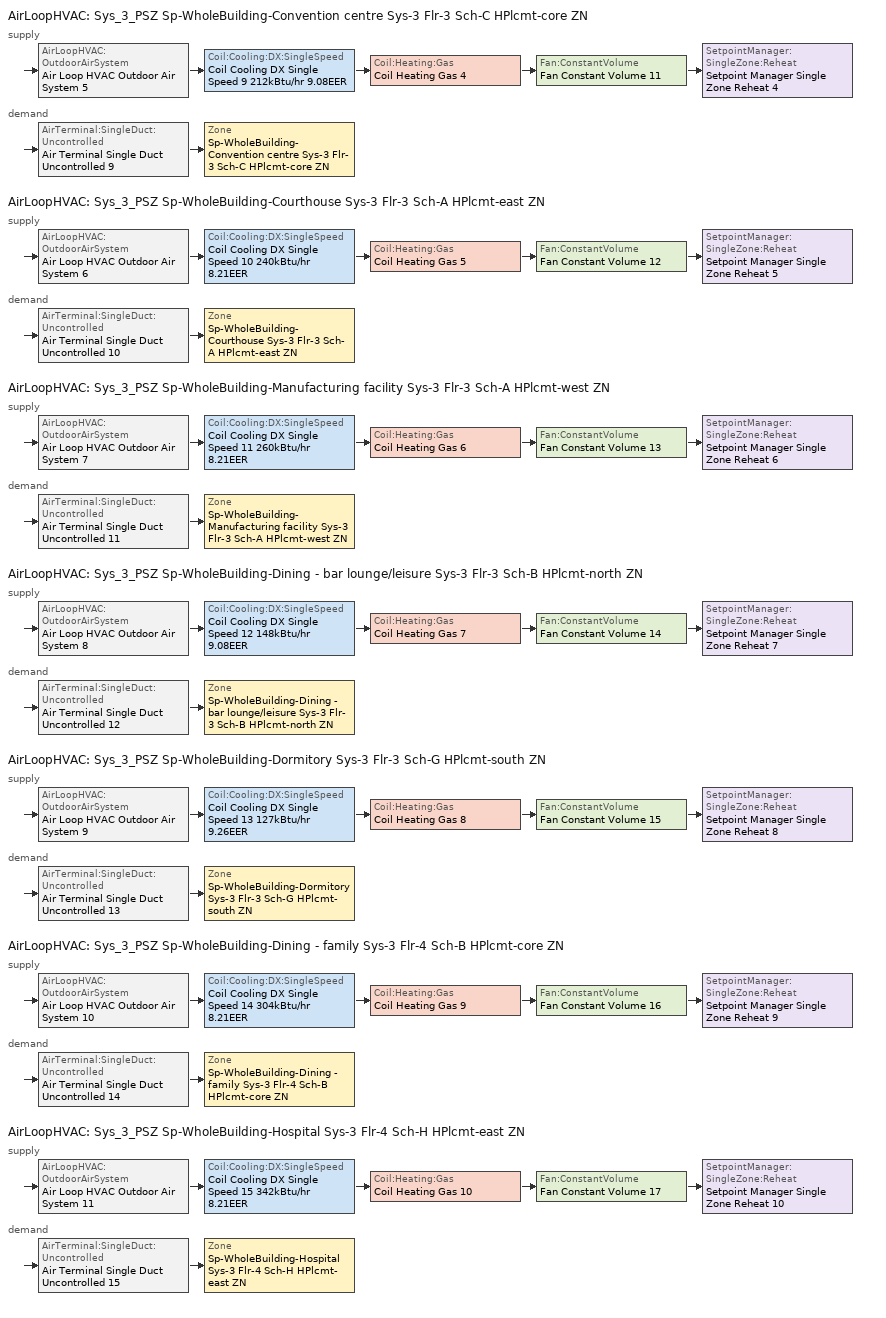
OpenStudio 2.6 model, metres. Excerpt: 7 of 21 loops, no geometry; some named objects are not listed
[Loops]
AirLoopHVAC 'Sys_3_PSZ Sp-WholeBuilding-Convention centre Sys-3 Flr-3 Sch-C HPlcmt-core ZN'
 supply: AirLoopHVAC:OutdoorAirSystem 'Air Loop HVAC Outdoor Air System 5' > Coil:Cooling:DX:SingleSpeed 'Coil Cooling DX Single Speed 9 212kBtu/hr 9.08EER' > Coil:Heating:Gas 'Coil Heating Gas 4' > Fan:ConstantVolume 'Fan Constant Volume 11' > SetpointManager:SingleZone:Reheat 'Setpoint Manager Single Zone Reheat 4'
 demand: AirTerminal:SingleDuct:Uncontrolled 'Air Terminal Single Duct Uncontrolled 9' > Zone 'Sp-WholeBuilding-Convention centre Sys-3 Flr-3 Sch-C HPlcmt-core ZN'
AirLoopHVAC 'Sys_3_PSZ Sp-WholeBuilding-Courthouse Sys-3 Flr-3 Sch-A HPlcmt-east ZN'
 supply: AirLoopHVAC:OutdoorAirSystem 'Air Loop HVAC Outdoor Air System 6' > Coil:Cooling:DX:SingleSpeed 'Coil Cooling DX Single Speed 10 240kBtu/hr 8.21EER' > Coil:Heating:Gas 'Coil Heating Gas 5' > Fan:ConstantVolume 'Fan Constant Volume 12' > SetpointManager:SingleZone:Reheat 'Setpoint Manager Single Zone Reheat 5'
 demand: AirTerminal:SingleDuct:Uncontrolled 'Air Terminal Single Duct Uncontrolled 10' > Zone 'Sp-WholeBuilding-Courthouse Sys-3 Flr-3 Sch-A HPlcmt-east ZN'
AirLoopHVAC 'Sys_3_PSZ Sp-WholeBuilding-Manufacturing facility Sys-3 Flr-3 Sch-A HPlcmt-west ZN'
 supply: AirLoopHVAC:OutdoorAirSystem 'Air Loop HVAC Outdoor Air System 7' > Coil:Cooling:DX:SingleSpeed 'Coil Cooling DX Single Speed 11 260kBtu/hr 8.21EER' > Coil:Heating:Gas 'Coil Heating Gas 6' > Fan:ConstantVolume 'Fan Constant Volume 13' > SetpointManager:SingleZone:Reheat 'Setpoint Manager Single Zone Reheat 6'
 demand: AirTerminal:SingleDuct:Uncontrolled 'Air Terminal Single Duct Uncontrolled 11' > Zone 'Sp-WholeBuilding-Manufacturing facility Sys-3 Flr-3 Sch-A HPlcmt-west ZN'
AirLoopHVAC 'Sys_3_PSZ Sp-WholeBuilding-Dining - bar lounge/leisure Sys-3 Flr-3 Sch-B HPlcmt-north ZN'
 supply: AirLoopHVAC:OutdoorAirSystem 'Air Loop HVAC Outdoor Air System 8' > Coil:Cooling:DX:SingleSpeed 'Coil Cooling DX Single Speed 12 148kBtu/hr 9.08EER' > Coil:Heating:Gas 'Coil Heating Gas 7' > Fan:ConstantVolume 'Fan Constant Volume 14' > SetpointManager:SingleZone:Reheat 'Setpoint Manager Single Zone Reheat 7'
 demand: AirTerminal:SingleDuct:Uncontrolled 'Air Terminal Single Duct Uncontrolled 12' > Zone 'Sp-WholeBuilding-Dining - bar lounge/leisure Sys-3 Flr-3 Sch-B HPlcmt-north ZN'
AirLoopHVAC 'Sys_3_PSZ Sp-WholeBuilding-Dormitory Sys-3 Flr-3 Sch-G HPlcmt-south ZN'
 supply: AirLoopHVAC:OutdoorAirSystem 'Air Loop HVAC Outdoor Air System 9' > Coil:Cooling:DX:SingleSpeed 'Coil Cooling DX Single Speed 13 127kBtu/hr 9.26EER' > Coil:Heating:Gas 'Coil Heating Gas 8' > Fan:ConstantVolume 'Fan Constant Volume 15' > SetpointManager:SingleZone:Reheat 'Setpoint Manager Single Zone Reheat 8'
 demand: AirTerminal:SingleDuct:Uncontrolled 'Air Terminal Single Duct Uncontrolled 13' > Zone 'Sp-WholeBuilding-Dormitory Sys-3 Flr-3 Sch-G HPlcmt-south ZN'
AirLoopHVAC 'Sys_3_PSZ Sp-WholeBuilding-Dining - family Sys-3 Flr-4 Sch-B HPlcmt-core ZN'
 supply: AirLoopHVAC:OutdoorAirSystem 'Air Loop HVAC Outdoor Air System 10' > Coil:Cooling:DX:SingleSpeed 'Coil Cooling DX Single Speed 14 304kBtu/hr 8.21EER' > Coil:Heating:Gas 'Coil Heating Gas 9' > Fan:ConstantVolume 'Fan Constant Volume 16' > SetpointManager:SingleZone:Reheat 'Setpoint Manager Single Zone Reheat 9'
 demand: AirTerminal:SingleDuct:Uncontrolled 'Air Terminal Single Duct Uncontrolled 14' > Zone 'Sp-WholeBuilding-Dining - family Sys-3 Flr-4 Sch-B HPlcmt-core ZN'
AirLoopHVAC 'Sys_3_PSZ Sp-WholeBuilding-Hospital Sys-3 Flr-4 Sch-H HPlcmt-east ZN'
 supply: AirLoopHVAC:OutdoorAirSystem 'Air Loop HVAC Outdoor Air System 11' > Coil:Cooling:DX:SingleSpeed 'Coil Cooling DX Single Speed 15 342kBtu/hr 8.21EER' > Coil:Heating:Gas 'Coil Heating Gas 10' > Fan:ConstantVolume 'Fan Constant Volume 17' > SetpointManager:SingleZone:Reheat 'Setpoint Manager Single Zone Reheat 10'
 demand: AirTerminal:SingleDuct:Uncontrolled 'Air Terminal Single Duct Uncontrolled 15' > Zone 'Sp-WholeBuilding-Hospital Sys-3 Flr-4 Sch-H HPlcmt-east ZN'
[Sizing:Zone] Zone Cooling Design Supply Air Temperature Input Method=SupplyAirTemperature; Zone Cooling Design Supply Air Temperature {C}=13; Zone Cooling Design Supply Air Temperature Difference {deltaC}=11.11; Zone Heating Design Supply Air Temperature Input Method=SupplyAirTemperature; Zone Heating Design Supply Air Temperature {C}=43; Zone Heating Design Supply Air Temperature Difference {deltaC}=11.11; Zone Cooling Design Supply Air Humidity Ratio {kg-H2O/kg-air}=0.0085; Zone Heating Design Supply Air Humidity Ratio {kg-H2O/kg-air}=0.008; Zone Heating Sizing Factor=1.3; Zone Cooling Sizing Factor=1.1; Cooling Design Air Flow Method=DesignDay; Heating Design Air Flow Method=DesignDay; Account for Dedicated Outdoor Air System=No; Dedicated Outdoor Air System Control Strategy=NeutralSupplyAir; Dedicated Outdoor Air Low Setpoint Temperature for Design {C}=autosize; Dedicated Outdoor Air High Setpoint Temperature for Design {C}=autosize
Sp-WholeBuilding-Convention centre Sys-3 Flr-3 Sch-C HPlcmt-core ZN; Sp-WholeBuilding-Courthouse Sys-3 Flr-3 Sch-A HPlcmt-east ZN; Sp-WholeBuilding-Manufacturing facility Sys-3 Flr-3 Sch-A HPlcmt-west ZN; Sp-WholeBuilding-Dining - bar lounge/leisure Sys-3 Flr-3 Sch-B HPlcmt-north ZN; Sp-WholeBuilding-Dormitory Sys-3 Flr-3 Sch-G HPlcmt-south ZN; Sp-WholeBuilding-Dining - family Sys-3 Flr-4 Sch-B HPlcmt-core ZN; Sp-WholeBuilding-Hospital Sys-3 Flr-4 Sch-H HPlcmt-east ZN
[Zone equipment]
Sp-WholeBuilding-Convention centre Sys-3 Flr-3 Sch-C HPlcmt-core ZN: Air Terminal Single Duct Uncontrolled 9, Zone HVAC Baseboard Convective Water 7
Sp-WholeBuilding-Courthouse Sys-3 Flr-3 Sch-A HPlcmt-east ZN: Air Terminal Single Duct Uncontrolled 10, Zone HVAC Baseboard Convective Water 8
Sp-WholeBuilding-Manufacturing facility Sys-3 Flr-3 Sch-A HPlcmt-west ZN: Air Terminal Single Duct Uncontrolled 11, Zone HVAC Baseboard Convective Water 9
Sp-WholeBuilding-Dining - bar lounge/leisure Sys-3 Flr-3 Sch-B HPlcmt-north ZN: Air Terminal Single Duct Uncontrolled 12, Zone HVAC Baseboard Convective Water 10
Sp-WholeBuilding-Dormitory Sys-3 Flr-3 Sch-G HPlcmt-south ZN: Air Terminal Single Duct Uncontrolled 13, Zone HVAC Baseboard Convective Water 11
Sp-WholeBuilding-Dining - family Sys-3 Flr-4 Sch-B HPlcmt-core ZN: Air Terminal Single Duct Uncontrolled 14, Zone HVAC Baseboard Convective Water 12
Sp-WholeBuilding-Hospital Sys-3 Flr-4 Sch-H HPlcmt-east ZN: Air Terminal Single Duct Uncontrolled 15, Zone HVAC Baseboard Convective Water 13
[AirLoopHVAC] Design Supply Air Flow Rate {m3/s}=AutoSize
Name | Availability Schedule
Sys_3_PSZ Sp-WholeBuilding-Convention centre Sys-3 Flr-3 Sch-C HPlcmt-core ZN | Sys_3_PSZ Sp-WholeBuilding-Convention centre Sys-3 Flr-3 Sch-C HPlcmt-core ZN Occ Sch
Sys_3_PSZ Sp-WholeBuilding-Courthouse Sys-3 Flr-3 Sch-A HPlcmt-east ZN | Sys_3_PSZ Sp-WholeBuilding-Courthouse Sys-3 Flr-3 Sch-A HPlcmt-east ZN Occ Sch
Sys_3_PSZ Sp-WholeBuilding-Manufacturing facility Sys-3 Flr-3 Sch-A HPlcmt-west ZN | Sys_3_PSZ Sp-WholeBuilding-Manufacturing facility Sys-3 Flr-3 Sch-A HPlcmt-west ZN Occ Sch
Sys_3_PSZ Sp-WholeBuilding-Dining - bar lounge/leisure Sys-3 Flr-3 Sch-B HPlcmt-north ZN | Sys_3_PSZ Sp-WholeBuilding-Dining - bar lounge/leisure Sys-3 Flr-3 Sch-B HPlcmt-north ZN Occ Sch
Sys_3_PSZ Sp-WholeBuilding-Dormitory Sys-3 Flr-3 Sch-G HPlcmt-south ZN | Sys_3_PSZ Sp-WholeBuilding-Dormitory Sys-3 Flr-3 Sch-G HPlcmt-south ZN Occ Sch
Sys_3_PSZ Sp-WholeBuilding-Dining - family Sys-3 Flr-4 Sch-B HPlcmt-core ZN | Sys_3_PSZ Sp-WholeBuilding-Dining - family Sys-3 Flr-4 Sch-B HPlcmt-core ZN Occ Sch
Sys_3_PSZ Sp-WholeBuilding-Hospital Sys-3 Flr-4 Sch-H HPlcmt-east ZN | Sys_3_PSZ Sp-WholeBuilding-Hospital Sys-3 Flr-4 Sch-H HPlcmt-east ZN Occ Sch
[Sizing:System] Type of Load to Size On=Sensible; Design Outdoor Air Flow Rate {m3/s}=Autosize; Minimum System Air Flow Ratio=1; Preheat Design Temperature {C}=7; Preheat Design Humidity Ratio {kg-H2O/kg-Air}=0.008; Precool Design Temperature {C}=13; Precool Design Humidity Ratio {kg-H2O/kg-Air}=0.008; Central Cooling Design Supply Air Temperature {C}=13; Central Heating Design Supply Air Temperature {C}=43; Sizing Option=NonCoincident; 100% Outdoor Air in Cooling=No; 100% Outdoor Air in Heating=No; Central Cooling Design Supply Air Humidity Ratio {kg-H2O/kg-Air}=0.0085; Central Heating Design Supply Air Humidity Ratio {kg-H2O/kg-Air}=0.008; Cooling Design Air Flow Method=DesignDay; Cooling Design Air Flow Rate {m3/s}=0; Heating Design Air Flow Method=DesignDay; Heating Design Air Flow Rate {m3/s}=0; System Outdoor Air Method=ZoneSum; Zone Maximum Outdoor Air Fraction=1; Cooling Supply Air Flow Rate Per Floor Area {m3/s-m2}=0.00996765; Cooling Fraction of Autosized Cooling Supply Air Flow Rate=1; Cooling Supply Air Flow Rate Per Unit Cooling Capacity {m3/s-W}=3.94755e-05; Heating Supply Air Flow Rate Per Floor Area {m3/s-m2}=0.00996765; Heating Fraction of Autosized Heating Supply Air Flow Rate=1; Heating Fraction of Autosized Cooling Supply Air Flow Rate=1; Heating Supply Air Flow Rate Per Unit Heating Capacity {m3/s-W}=3.15882e-05; Cooling Design Capacity Method=CoolingDesignCapacity; Cooling Design Capacity {W}=autosize; Cooling Design Capacity Per Floor Area {W/m2}=234.7; Fraction of Autosized Cooling Design Capacity=1; Heating Design Capacity Method=HeatingDesignCapacity; Heating Design Capacity {W}=autosize; Heating Design Capacity Per Floor Area {W/m2}=157; Fraction of Autosized Heating Design Capacity=1; Central Cooling Capacity Control Method=OnOff
Sys_3_PSZ Sp-WholeBuilding-Convention centre Sys-3 Flr-3 Sch-C HPlcmt-core ZN; Sys_3_PSZ Sp-WholeBuilding-Courthouse Sys-3 Flr-3 Sch-A HPlcmt-east ZN; Sys_3_PSZ Sp-WholeBuilding-Manufacturing facility Sys-3 Flr-3 Sch-A HPlcmt-west ZN; Sys_3_PSZ Sp-WholeBuilding-Dining - bar lounge/leisure Sys-3 Flr-3 Sch-B HPlcmt-north ZN; Sys_3_PSZ Sp-WholeBuilding-Dormitory Sys-3 Flr-3 Sch-G HPlcmt-south ZN; Sys_3_PSZ Sp-WholeBuilding-Dining - family Sys-3 Flr-4 Sch-B HPlcmt-core ZN; Sys_3_PSZ Sp-WholeBuilding-Hospital Sys-3 Flr-4 Sch-H HPlcmt-east ZN
[Fan:ConstantVolume] Availability Schedule=Always On Discrete; Fan Efficiency=0.39975; Pressure Rise {Pa}=640; Maximum Flow Rate {m3/s}=AutoSize; Motor Efficiency=0.615
Fan Constant Volume 11; Fan Constant Volume 12; Fan Constant Volume 13; Fan Constant Volume 14; Fan Constant Volume 15; Fan Constant Volume 16; Fan Constant Volume 17
[Coil:Cooling:DX:SingleSpeed] Availability Schedule=Always On Discrete; Rated Total Cooling Capacity {W}=autosize; Rated Sensible Heat Ratio=autosize; Rated Air Flow Rate {m3/s}=autosize; Rated Evaporator Fan Power Per Volume Flow Rate {W/(m3/s)}=773.3; Total Cooling Capacity Function of Temperature Curve=DXCOOL-NECB2011-REF-CAPFT; Total Cooling Capacity Function of Flow Fraction Curve=DXCOOL-NECB2011-REF-CAPFFLOW; Energy Input Ratio Function of Temperature Curve=DXCOOL-NECB2011-REF-COOLEIRFT; Energy Input Ratio Function of Flow Fraction Curve=DXCOOL-NECB2011-REF-COOLEIRFFLOW; Part Load Fraction Correlation Curve=DXCOOL-NECB2011-REF-COOLPLFFPLR; Condenser Type=AirCooled; Evaporative Condenser Effectiveness=0; Evaporative Condenser Air Flow Rate {m3/s}=Autosize; Evaporative Condenser Pump Rated Power Consumption {W}=Autosize; Crankcase Heater Capacity {W}=0; Maximum Outdoor Dry-Bulb Temperature for Crankcase Heater Operation {C}=0; Basin Heater Capacity {W/K}=0; Basin Heater Setpoint Temperature {C}=10
Name | Rated COP {W/W}
Coil Cooling DX Single Speed 9 212kBtu/hr 9.08EER | 3.22011
Coil Cooling DX Single Speed 10 240kBtu/hr 8.21EER | 2.9295
Coil Cooling DX Single Speed 11 260kBtu/hr 8.21EER | 2.94204
Coil Cooling DX Single Speed 12 148kBtu/hr 9.08EER | 3.17451
Coil Cooling DX Single Speed 13 127kBtu/hr 9.26EER | 3.22188
Coil Cooling DX Single Speed 14 304kBtu/hr 8.21EER | 2.97082
Coil Cooling DX Single Speed 15 342kBtu/hr 8.21EER | 2.99481
[Controller:OutdoorAir] Minimum Outdoor Air Flow Rate {m3/s}=autosize; Maximum Outdoor Air Flow Rate {m3/s}=Autosize; Economizer Control Type=DifferentialEnthalpy; Economizer Control Action Type=ModulateFlow; Lockout Type=NoLockout; Minimum Limit Type=FixedMinimum; High Humidity Control=No; Heat Recovery Bypass Control Type=BypassWhenOAFlowGreaterThanMinimum
Name | Minimum Outdoor Air Schedule | Controller Mechanical Ventilation
Controller Outdoor Air 5 | Sys_3_PSZ Sp-WholeBuilding-Convention centre Sys-3 Flr-3 Sch-C HPlcmt-core ZN Occ Sch | Controller Mechanical Ventilation 5
Controller Outdoor Air 6 | Sys_3_PSZ Sp-WholeBuilding-Courthouse Sys-3 Flr-3 Sch-A HPlcmt-east ZN Occ Sch | Controller Mechanical Ventilation 6
Controller Outdoor Air 7 | Sys_3_PSZ Sp-WholeBuilding-Manufacturing facility Sys-3 Flr-3 Sch-A HPlcmt-west ZN Occ Sch | Controller Mechanical Ventilation 7
Controller Outdoor Air 8 | Sys_3_PSZ Sp-WholeBuilding-Dining - bar lounge/leisure Sys-3 Flr-3 Sch-B HPlcmt-north ZN Occ Sch | Controller Mechanical Ventilation 8
Controller Outdoor Air 9 | Sys_3_PSZ Sp-WholeBuilding-Dormitory Sys-3 Flr-3 Sch-G HPlcmt-south ZN Occ Sch | Controller Mechanical Ventilation 9
Controller Outdoor Air 10 | Sys_3_PSZ Sp-WholeBuilding-Dining - family Sys-3 Flr-4 Sch-B HPlcmt-core ZN Occ Sch | Controller Mechanical Ventilation 10
Controller Outdoor Air 11 | Sys_3_PSZ Sp-WholeBuilding-Hospital Sys-3 Flr-4 Sch-H HPlcmt-east ZN Occ Sch | Controller Mechanical Ventilation 11
[Controller:MechanicalVentilation] Availability Schedule=Always On Discrete; System Outdoor Air Method=ZoneSum
Controller Mechanical Ventilation 5; Controller Mechanical Ventilation 6; Controller Mechanical Ventilation 7; Controller Mechanical Ventilation 8; Controller Mechanical Ventilation 9; Controller Mechanical Ventilation 10; Controller Mechanical Ventilation 11
[AirLoopHVAC:OutdoorAirSystem]
Name | Controller
Air Loop HVAC Outdoor Air System 5 | Controller Outdoor Air 5
Air Loop HVAC Outdoor Air System 6 | Controller Outdoor Air 6
Air Loop HVAC Outdoor Air System 7 | Controller Outdoor Air 7
Air Loop HVAC Outdoor Air System 8 | Controller Outdoor Air 8
Air Loop HVAC Outdoor Air System 9 | Controller Outdoor Air 9
Air Loop HVAC Outdoor Air System 10 | Controller Outdoor Air 10
Air Loop HVAC Outdoor Air System 11 | Controller Outdoor Air 11
[AirTerminal:SingleDuct:Uncontrolled] Availability Schedule=Always On Discrete; Maximum Air Flow Rate {m3/s}=AutoSize
Air Terminal Single Duct Uncontrolled 9; Air Terminal Single Duct Uncontrolled 10; Air Terminal Single Duct Uncontrolled 11; Air Terminal Single Duct Uncontrolled 12; Air Terminal Single Duct Uncontrolled 13; Air Terminal Single Duct Uncontrolled 14; Air Terminal Single Duct Uncontrolled 15
[Coil:Heating:Gas] Availability Schedule=Always On Discrete; Gas Burner Efficiency=0.81; Nominal Capacity {W}=AutoSize; Parasitic Electric Load {W}=0; Part Load Fraction Correlation Curve=FURNACE-EFFPLR-NECB2011; Parasitic Gas Load {W}=0
Coil Heating Gas 4; Coil Heating Gas 5; Coil Heating Gas 6; Coil Heating Gas 7; Coil Heating Gas 8; Coil Heating Gas 9; Coil Heating Gas 10
[SetpointManager:SingleZone:Reheat] Minimum Supply Air Temperature {C}=13; Maximum Supply Air Temperature {C}=43
Name | Control Zone
Setpoint Manager Single Zone Reheat 4 | Sp-WholeBuilding-Convention centre Sys-3 Flr-3 Sch-C HPlcmt-core ZN
Setpoint Manager Single Zone Reheat 5 | Sp-WholeBuilding-Courthouse Sys-3 Flr-3 Sch-A HPlcmt-east ZN
Setpoint Manager Single Zone Reheat 6 | Sp-WholeBuilding-Manufacturing facility Sys-3 Flr-3 Sch-A HPlcmt-west ZN
Setpoint Manager Single Zone Reheat 7 | Sp-WholeBuilding-Dining - bar lounge/leisure Sys-3 Flr-3 Sch-B HPlcmt-north ZN
Setpoint Manager Single Zone Reheat 8 | Sp-WholeBuilding-Dormitory Sys-3 Flr-3 Sch-G HPlcmt-south ZN
Setpoint Manager Single Zone Reheat 9 | Sp-WholeBuilding-Dining - family Sys-3 Flr-4 Sch-B HPlcmt-core ZN
Setpoint Manager Single Zone Reheat 10 | Sp-WholeBuilding-Hospital Sys-3 Flr-4 Sch-H HPlcmt-east ZN
[Schedule:Ruleset]
Name | Default Day Schedule | Summer Design Day Schedule | Winter Design Day Schedule
Sys_3_PSZ Sp-WholeBuilding-Convention centre Sys-3 Flr-3 Sch-C HPlcmt-core ZN Occ Sch | Sys_3_PSZ Sp-WholeBuilding-Convention centre Sys-3 Flr-3 Sch-C HPlcmt-core ZN Occ Sch Default | Sys_3_PSZ Sp-WholeBuilding-Convention centre Sys-3 Flr-3 Sch-C HPlcmt-core ZN Occ Sch Summer Design Day | Sys_3_PSZ Sp-WholeBuilding-Convention centre Sys-3 Flr-3 Sch-C HPlcmt-core ZN Occ Sch Winter Design Day
Sys_3_PSZ Sp-WholeBuilding-Courthouse Sys-3 Flr-3 Sch-A HPlcmt-east ZN Occ Sch | Sys_3_PSZ Sp-WholeBuilding-Courthouse Sys-3 Flr-3 Sch-A HPlcmt-east ZN Occ Sch Default | Sys_3_PSZ Sp-WholeBuilding-Courthouse Sys-3 Flr-3 Sch-A HPlcmt-east ZN Occ Sch Summer Design Day | Sys_3_PSZ Sp-WholeBuilding-Courthouse Sys-3 Flr-3 Sch-A HPlcmt-east ZN Occ Sch Winter Design Day
Sys_3_PSZ Sp-WholeBuilding-Dining - bar lounge/leisure Sys-3 Flr-3 Sch-B HPlcmt-north ZN Occ Sch | Sys_3_PSZ Sp-WholeBuilding-Dining - bar lounge/leisure Sys-3 Flr-3 Sch-B HPlcmt-north ZN Occ Sch Default | Sys_3_PSZ Sp-WholeBuilding-Dining - bar lounge/leisure Sys-3 Flr-3 Sch-B HPlcmt-north ZN Occ Sch Summer Design Day | Sys_3_PSZ Sp-WholeBuilding-Dining - bar lounge/leisure Sys-3 Flr-3 Sch-B HPlcmt-north ZN Occ Sch Winter Design Day
Sys_3_PSZ Sp-WholeBuilding-Dining - family Sys-3 Flr-4 Sch-B HPlcmt-core ZN Occ Sch | Sys_3_PSZ Sp-WholeBuilding-Dining - family Sys-3 Flr-4 Sch-B HPlcmt-core ZN Occ Sch Default | Sys_3_PSZ Sp-WholeBuilding-Dining - family Sys-3 Flr-4 Sch-B HPlcmt-core ZN Occ Sch Summer Design Day | Sys_3_PSZ Sp-WholeBuilding-Dining - family Sys-3 Flr-4 Sch-B HPlcmt-core ZN Occ Sch Winter Design Day
Sys_3_PSZ Sp-WholeBuilding-Dormitory Sys-3 Flr-3 Sch-G HPlcmt-south ZN Occ Sch | Sys_3_PSZ Sp-WholeBuilding-Dormitory Sys-3 Flr-3 Sch-G HPlcmt-south ZN Occ Sch Default | Sys_3_PSZ Sp-WholeBuilding-Dormitory Sys-3 Flr-3 Sch-G HPlcmt-south ZN Occ Sch Summer Design Day | Sys_3_PSZ Sp-WholeBuilding-Dormitory Sys-3 Flr-3 Sch-G HPlcmt-south ZN Occ Sch Winter Design Day
Sys_3_PSZ Sp-WholeBuilding-Hospital Sys-3 Flr-4 Sch-H HPlcmt-east ZN Occ Sch | Sys_3_PSZ Sp-WholeBuilding-Hospital Sys-3 Flr-4 Sch-H HPlcmt-east ZN Occ Sch Default | Sys_3_PSZ Sp-WholeBuilding-Hospital Sys-3 Flr-4 Sch-H HPlcmt-east ZN Occ Sch Summer Design Day | Sys_3_PSZ Sp-WholeBuilding-Hospital Sys-3 Flr-4 Sch-H HPlcmt-east ZN Occ Sch Winter Design Day
Sys_3_PSZ Sp-WholeBuilding-Manufacturing facility Sys-3 Flr-3 Sch-A HPlcmt-west ZN Occ Sch | Sys_3_PSZ Sp-WholeBuilding-Manufacturing facility Sys-3 Flr-3 Sch-A HPlcmt-west ZN Occ Sch Default | Sys_3_PSZ Sp-WholeBuilding-Manufacturing facility Sys-3 Flr-3 Sch-A HPlcmt-west ZN Occ Sch Summer Design Day | Sys_3_PSZ Sp-WholeBuilding-Manufacturing facility Sys-3 Flr-3 Sch-A HPlcmt-west ZN Occ Sch Winter Design Day
[Schedule:Day]
Sys_3_PSZ Sp-WholeBuilding-Convention centre Sys-3 Flr-3 Sch-C HPlcmt-core ZN Occ Sch Default; Sys_3_PSZ Sp-WholeBuilding-Convention centre Sys-3 Flr-3 Sch-C HPlcmt-core ZN Occ Sch Winter Design Day; Sys_3_PSZ Sp-WholeBuilding-Convention centre Sys-3 Flr-3 Sch-C HPlcmt-core ZN Occ Sch Summer Design Day; Sys_3_PSZ Sp-WholeBuilding-Courthouse Sys-3 Flr-3 Sch-A HPlcmt-east ZN Occ Sch Default; Sys_3_PSZ Sp-WholeBuilding-Courthouse Sys-3 Flr-3 Sch-A HPlcmt-east ZN Occ Sch Winter Design Day; Sys_3_PSZ Sp-WholeBuilding-Courthouse Sys-3 Flr-3 Sch-A HPlcmt-east ZN Occ Sch Summer Design Day; Sys_3_PSZ Sp-WholeBuilding-Dining - bar lounge/leisure Sys-3 Flr-3 Sch-B HPlcmt-north ZN Occ Sch Default; Sys_3_PSZ Sp-WholeBuilding-Dining - bar lounge/leisure Sys-3 Flr-3 Sch-B HPlcmt-north ZN Occ Sch Winter Design Day; Sys_3_PSZ Sp-WholeBuilding-Dining - bar lounge/leisure Sys-3 Flr-3 Sch-B HPlcmt-north ZN Occ Sch Summer Design Day; Sys_3_PSZ Sp-WholeBuilding-Dining - family Sys-3 Flr-4 Sch-B HPlcmt-core ZN Occ Sch Default; Sys_3_PSZ Sp-WholeBuilding-Dining - family Sys-3 Flr-4 Sch-B HPlcmt-core ZN Occ Sch Winter Design Day; Sys_3_PSZ Sp-WholeBuilding-Dining - family Sys-3 Flr-4 Sch-B HPlcmt-core ZN Occ Sch Summer Design Day; Sys_3_PSZ Sp-WholeBuilding-Dormitory Sys-3 Flr-3 Sch-G HPlcmt-south ZN Occ Sch Default; Sys_3_PSZ Sp-WholeBuilding-Dormitory Sys-3 Flr-3 Sch-G HPlcmt-south ZN Occ Sch Winter Design Day; Sys_3_PSZ Sp-WholeBuilding-Dormitory Sys-3 Flr-3 Sch-G HPlcmt-south ZN Occ Sch Summer Design Day; Sys_3_PSZ Sp-WholeBuilding-Dormitory Sys-3 Flr-3 Sch-G HPlcmt-south ZN Occ Sch Monday; Sys_3_PSZ Sp-WholeBuilding-Dormitory Sys-3 Flr-3 Sch-G HPlcmt-south ZN Occ Sch Tuesday; Sys_3_PSZ Sp-WholeBuilding-Dormitory Sys-3 Flr-3 Sch-G HPlcmt-south ZN Occ Sch Wednesday; Sys_3_PSZ Sp-WholeBuilding-Dormitory Sys-3 Flr-3 Sch-G HPlcmt-south ZN Occ Sch Thursday; Sys_3_PSZ Sp-WholeBuilding-Dormitory Sys-3 Flr-3 Sch-G HPlcmt-south ZN Occ Sch Friday; Sys_3_PSZ Sp-WholeBuilding-Dormitory Sys-3 Flr-3 Sch-G HPlcmt-south ZN Occ Sch Saturday; Sys_3_PSZ Sp-WholeBuilding-Dormitory Sys-3 Flr-3 Sch-G HPlcmt-south ZN Occ Sch Sunday; Sys_3_PSZ Sp-WholeBuilding-Hospital Sys-3 Flr-4 Sch-H HPlcmt-east ZN Occ Sch Default; Sys_3_PSZ Sp-WholeBuilding-Hospital Sys-3 Flr-4 Sch-H HPlcmt-east ZN Occ Sch Winter Design Day; Sys_3_PSZ Sp-WholeBuilding-Hospital Sys-3 Flr-4 Sch-H HPlcmt-east ZN Occ Sch Summer Design Day; Sys_3_PSZ Sp-WholeBuilding-Hospital Sys-3 Flr-4 Sch-H HPlcmt-east ZN Occ Sch Monday; Sys_3_PSZ Sp-WholeBuilding-Hospital Sys-3 Flr-4 Sch-H HPlcmt-east ZN Occ Sch Tuesday; Sys_3_PSZ Sp-WholeBuilding-Hospital Sys-3 Flr-4 Sch-H HPlcmt-east ZN Occ Sch Wednesday; Sys_3_PSZ Sp-WholeBuilding-Hospital Sys-3 Flr-4 Sch-H HPlcmt-east ZN Occ Sch Thursday; Sys_3_PSZ Sp-WholeBuilding-Hospital Sys-3 Flr-4 Sch-H HPlcmt-east ZN Occ Sch Friday; Sys_3_PSZ Sp-WholeBuilding-Hospital Sys-3 Flr-4 Sch-H HPlcmt-east ZN Occ Sch Saturday; Sys_3_PSZ Sp-WholeBuilding-Hospital Sys-3 Flr-4 Sch-H HPlcmt-east ZN Occ Sch Sunday; Sys_3_PSZ Sp-WholeBuilding-Manufacturing facility Sys-3 Flr-3 Sch-A HPlcmt-west ZN Occ Sch Default; Sys_3_PSZ Sp-WholeBuilding-Manufacturing facility Sys-3 Flr-3 Sch-A HPlcmt-west ZN Occ Sch Winter Design Day; Sys_3_PSZ Sp-WholeBuilding-Manufacturing facility Sys-3 Flr-3 Sch-A HPlcmt-west ZN Occ Sch Summer Design Day: 24, 0, 1
Sys_3_PSZ Sp-WholeBuilding-Convention centre Sys-3 Flr-3 Sch-C HPlcmt-core ZN Occ Sch Monday; Sys_3_PSZ Sp-WholeBuilding-Convention centre Sys-3 Flr-3 Sch-C HPlcmt-core ZN Occ Sch Tuesday; Sys_3_PSZ Sp-WholeBuilding-Convention centre Sys-3 Flr-3 Sch-C HPlcmt-core ZN Occ Sch Wednesday; Sys_3_PSZ Sp-WholeBuilding-Convention centre Sys-3 Flr-3 Sch-C HPlcmt-core ZN Occ Sch Thursday; Sys_3_PSZ Sp-WholeBuilding-Convention centre Sys-3 Flr-3 Sch-C HPlcmt-core ZN Occ Sch Friday; Sys_3_PSZ Sp-WholeBuilding-Convention centre Sys-3 Flr-3 Sch-C HPlcmt-core ZN Occ Sch Saturday: 9, 0, 0, 21, 0, 1, 24, 0, 0
Sys_3_PSZ Sp-WholeBuilding-Convention centre Sys-3 Flr-3 Sch-C HPlcmt-core ZN Occ Sch Sunday: 9, 0, 0, 19, 0, 1, 24, 0, 0
Sys_3_PSZ Sp-WholeBuilding-Courthouse Sys-3 Flr-3 Sch-A HPlcmt-east ZN Occ Sch Monday; Sys_3_PSZ Sp-WholeBuilding-Courthouse Sys-3 Flr-3 Sch-A HPlcmt-east ZN Occ Sch Tuesday; Sys_3_PSZ Sp-WholeBuilding-Courthouse Sys-3 Flr-3 Sch-A HPlcmt-east ZN Occ Sch Wednesday; Sys_3_PSZ Sp-WholeBuilding-Courthouse Sys-3 Flr-3 Sch-A HPlcmt-east ZN Occ Sch Thursday; Sys_3_PSZ Sp-WholeBuilding-Courthouse Sys-3 Flr-3 Sch-A HPlcmt-east ZN Occ Sch Friday; Sys_3_PSZ Sp-WholeBuilding-Manufacturing facility Sys-3 Flr-3 Sch-A HPlcmt-west ZN Occ Sch Monday; Sys_3_PSZ Sp-WholeBuilding-Manufacturing facility Sys-3 Flr-3 Sch-A HPlcmt-west ZN Occ Sch Tuesday; Sys_3_PSZ Sp-WholeBuilding-Manufacturing facility Sys-3 Flr-3 Sch-A HPlcmt-west ZN Occ Sch Wednesday; Sys_3_PSZ Sp-WholeBuilding-Manufacturing facility Sys-3 Flr-3 Sch-A HPlcmt-west ZN Occ Sch Thursday; Sys_3_PSZ Sp-WholeBuilding-Manufacturing facility Sys-3 Flr-3 Sch-A HPlcmt-west ZN Occ Sch Friday: 8, 0, 0, 19, 0, 1, 24, 0, 0
Sys_3_PSZ Sp-WholeBuilding-Courthouse Sys-3 Flr-3 Sch-A HPlcmt-east ZN Occ Sch Saturday; Sys_3_PSZ Sp-WholeBuilding-Courthouse Sys-3 Flr-3 Sch-A HPlcmt-east ZN Occ Sch Sunday; Sys_3_PSZ Sp-WholeBuilding-Manufacturing facility Sys-3 Flr-3 Sch-A HPlcmt-west ZN Occ Sch Saturday; Sys_3_PSZ Sp-WholeBuilding-Manufacturing facility Sys-3 Flr-3 Sch-A HPlcmt-west ZN Occ Sch Sunday: 24, 0, 0
Sys_3_PSZ Sp-WholeBuilding-Dining - bar lounge/leisure Sys-3 Flr-3 Sch-B HPlcmt-north ZN Occ Sch Monday; Sys_3_PSZ Sp-WholeBuilding-Dining - bar lounge/leisure Sys-3 Flr-3 Sch-B HPlcmt-north ZN Occ Sch Tuesday; Sys_3_PSZ Sp-WholeBuilding-Dining - bar lounge/leisure Sys-3 Flr-3 Sch-B HPlcmt-north ZN Occ Sch Wednesday; Sys_3_PSZ Sp-WholeBuilding-Dining - bar lounge/leisure Sys-3 Flr-3 Sch-B HPlcmt-north ZN Occ Sch Thursday; Sys_3_PSZ Sp-WholeBuilding-Dining - bar lounge/leisure Sys-3 Flr-3 Sch-B HPlcmt-north ZN Occ Sch Friday; Sys_3_PSZ Sp-WholeBuilding-Dining - family Sys-3 Flr-4 Sch-B HPlcmt-core ZN Occ Sch Monday; Sys_3_PSZ Sp-WholeBuilding-Dining - family Sys-3 Flr-4 Sch-B HPlcmt-core ZN Occ Sch Tuesday; Sys_3_PSZ Sp-WholeBuilding-Dining - family Sys-3 Flr-4 Sch-B HPlcmt-core ZN Occ Sch Wednesday; Sys_3_PSZ Sp-WholeBuilding-Dining - family Sys-3 Flr-4 Sch-B HPlcmt-core ZN Occ Sch Thursday; Sys_3_PSZ Sp-WholeBuilding-Dining - family Sys-3 Flr-4 Sch-B HPlcmt-core ZN Occ Sch Friday: 1, 0, 1, 10, 0, 0, 24, 0, 1
Sys_3_PSZ Sp-WholeBuilding-Dining - bar lounge/leisure Sys-3 Flr-3 Sch-B HPlcmt-north ZN Occ Sch Saturday; Sys_3_PSZ Sp-WholeBuilding-Dining - family Sys-3 Flr-4 Sch-B HPlcmt-core ZN Occ Sch Saturday: 2, 0, 1, 10, 0, 0, 24, 0, 1
Sys_3_PSZ Sp-WholeBuilding-Dining - bar lounge/leisure Sys-3 Flr-3 Sch-B HPlcmt-north ZN Occ Sch Sunday; Sys_3_PSZ Sp-WholeBuilding-Dining - family Sys-3 Flr-4 Sch-B HPlcmt-core ZN Occ Sch Sunday: 1, 0, 0, 2, 0, 1, 11, 0, 0, 23, 0, 1, 24, 0, 0
[Schedule:Rule] Date Specification Type=DateRange; Start Month=1; Start Day=1; End Month=12
Name | Schedule Ruleset | Rule Order | Day Schedule | Apply Monday | End Day | Apply Tuesday | Apply Wednesday | Apply Thursday | Apply Friday | Apply Saturday | Apply Sunday
Sys_3_PSZ Sp-WholeBuilding-Convention centre Sys-3 Flr-3 Sch-C HPlcmt-core ZN Occ Sch Monday Rule | Sys_3_PSZ Sp-WholeBuilding-Convention centre Sys-3 Flr-3 Sch-C HPlcmt-core ZN Occ Sch | 6 | Sys_3_PSZ Sp-WholeBuilding-Convention centre Sys-3 Flr-3 Sch-C HPlcmt-core ZN Occ Sch Monday | Yes | 25
Sys_3_PSZ Sp-WholeBuilding-Convention centre Sys-3 Flr-3 Sch-C HPlcmt-core ZN Occ Sch Tuesday Rule | Sys_3_PSZ Sp-WholeBuilding-Convention centre Sys-3 Flr-3 Sch-C HPlcmt-core ZN Occ Sch | 5 | Sys_3_PSZ Sp-WholeBuilding-Convention centre Sys-3 Flr-3 Sch-C HPlcmt-core ZN Occ Sch Tuesday |  | 26 | Yes
Sys_3_PSZ Sp-WholeBuilding-Convention centre Sys-3 Flr-3 Sch-C HPlcmt-core ZN Occ Sch Wednesday Rule | Sys_3_PSZ Sp-WholeBuilding-Convention centre Sys-3 Flr-3 Sch-C HPlcmt-core ZN Occ Sch | 4 | Sys_3_PSZ Sp-WholeBuilding-Convention centre Sys-3 Flr-3 Sch-C HPlcmt-core ZN Occ Sch Wednesday |  | 27 |  | Yes
Sys_3_PSZ Sp-WholeBuilding-Convention centre Sys-3 Flr-3 Sch-C HPlcmt-core ZN Occ Sch Thursday Rule | Sys_3_PSZ Sp-WholeBuilding-Convention centre Sys-3 Flr-3 Sch-C HPlcmt-core ZN Occ Sch | 3 | Sys_3_PSZ Sp-WholeBuilding-Convention centre Sys-3 Flr-3 Sch-C HPlcmt-core ZN Occ Sch Thursday |  | 28 |  |  | Yes
Sys_3_PSZ Sp-WholeBuilding-Convention centre Sys-3 Flr-3 Sch-C HPlcmt-core ZN Occ Sch Friday Rule | Sys_3_PSZ Sp-WholeBuilding-Convention centre Sys-3 Flr-3 Sch-C HPlcmt-core ZN Occ Sch | 2 | Sys_3_PSZ Sp-WholeBuilding-Convention centre Sys-3 Flr-3 Sch-C HPlcmt-core ZN Occ Sch Friday |  | 29 |  |  |  | Yes
Sys_3_PSZ Sp-WholeBuilding-Convention centre Sys-3 Flr-3 Sch-C HPlcmt-core ZN Occ Sch Saturday Rule | Sys_3_PSZ Sp-WholeBuilding-Convention centre Sys-3 Flr-3 Sch-C HPlcmt-core ZN Occ Sch | 1 | Sys_3_PSZ Sp-WholeBuilding-Convention centre Sys-3 Flr-3 Sch-C HPlcmt-core ZN Occ Sch Saturday |  | 30 |  |  |  |  | Yes
Sys_3_PSZ Sp-WholeBuilding-Convention centre Sys-3 Flr-3 Sch-C HPlcmt-core ZN Occ Sch Sunday Rule | Sys_3_PSZ Sp-WholeBuilding-Convention centre Sys-3 Flr-3 Sch-C HPlcmt-core ZN Occ Sch | 0 | Sys_3_PSZ Sp-WholeBuilding-Convention centre Sys-3 Flr-3 Sch-C HPlcmt-core ZN Occ Sch Sunday |  | 31 |  |  |  |  |  | Yes
Sys_3_PSZ Sp-WholeBuilding-Courthouse Sys-3 Flr-3 Sch-A HPlcmt-east ZN Occ Sch Monday Rule | Sys_3_PSZ Sp-WholeBuilding-Courthouse Sys-3 Flr-3 Sch-A HPlcmt-east ZN Occ Sch | 6 | Sys_3_PSZ Sp-WholeBuilding-Courthouse Sys-3 Flr-3 Sch-A HPlcmt-east ZN Occ Sch Monday | Yes | 25
Sys_3_PSZ Sp-WholeBuilding-Courthouse Sys-3 Flr-3 Sch-A HPlcmt-east ZN Occ Sch Tuesday Rule | Sys_3_PSZ Sp-WholeBuilding-Courthouse Sys-3 Flr-3 Sch-A HPlcmt-east ZN Occ Sch | 5 | Sys_3_PSZ Sp-WholeBuilding-Courthouse Sys-3 Flr-3 Sch-A HPlcmt-east ZN Occ Sch Tuesday |  | 26 | Yes
Sys_3_PSZ Sp-WholeBuilding-Courthouse Sys-3 Flr-3 Sch-A HPlcmt-east ZN Occ Sch Wednesday Rule | Sys_3_PSZ Sp-WholeBuilding-Courthouse Sys-3 Flr-3 Sch-A HPlcmt-east ZN Occ Sch | 4 | Sys_3_PSZ Sp-WholeBuilding-Courthouse Sys-3 Flr-3 Sch-A HPlcmt-east ZN Occ Sch Wednesday |  | 27 |  | Yes
Sys_3_PSZ Sp-WholeBuilding-Courthouse Sys-3 Flr-3 Sch-A HPlcmt-east ZN Occ Sch Thursday Rule | Sys_3_PSZ Sp-WholeBuilding-Courthouse Sys-3 Flr-3 Sch-A HPlcmt-east ZN Occ Sch | 3 | Sys_3_PSZ Sp-WholeBuilding-Courthouse Sys-3 Flr-3 Sch-A HPlcmt-east ZN Occ Sch Thursday |  | 28 |  |  | Yes
Sys_3_PSZ Sp-WholeBuilding-Courthouse Sys-3 Flr-3 Sch-A HPlcmt-east ZN Occ Sch Friday Rule | Sys_3_PSZ Sp-WholeBuilding-Courthouse Sys-3 Flr-3 Sch-A HPlcmt-east ZN Occ Sch | 2 | Sys_3_PSZ Sp-WholeBuilding-Courthouse Sys-3 Flr-3 Sch-A HPlcmt-east ZN Occ Sch Friday |  | 29 |  |  |  | Yes
Sys_3_PSZ Sp-WholeBuilding-Courthouse Sys-3 Flr-3 Sch-A HPlcmt-east ZN Occ Sch Saturday Rule | Sys_3_PSZ Sp-WholeBuilding-Courthouse Sys-3 Flr-3 Sch-A HPlcmt-east ZN Occ Sch | 1 | Sys_3_PSZ Sp-WholeBuilding-Courthouse Sys-3 Flr-3 Sch-A HPlcmt-east ZN Occ Sch Saturday |  | 30 |  |  |  |  | Yes
Sys_3_PSZ Sp-WholeBuilding-Courthouse Sys-3 Flr-3 Sch-A HPlcmt-east ZN Occ Sch Sunday Rule | Sys_3_PSZ Sp-WholeBuilding-Courthouse Sys-3 Flr-3 Sch-A HPlcmt-east ZN Occ Sch | 0 | Sys_3_PSZ Sp-WholeBuilding-Courthouse Sys-3 Flr-3 Sch-A HPlcmt-east ZN Occ Sch Sunday |  | 31 |  |  |  |  |  | Yes
Sys_3_PSZ Sp-WholeBuilding-Dining - bar lounge/leisure Sys-3 Flr-3 Sch-B HPlcmt-north ZN Occ Sch Monday Rule | Sys_3_PSZ Sp-WholeBuilding-Dining - bar lounge/leisure Sys-3 Flr-3 Sch-B HPlcmt-north ZN Occ Sch | 6 | Sys_3_PSZ Sp-WholeBuilding-Dining - bar lounge/leisure Sys-3 Flr-3 Sch-B HPlcmt-north ZN Occ Sch Monday | Yes | 25
Sys_3_PSZ Sp-WholeBuilding-Dining - bar lounge/leisure Sys-3 Flr-3 Sch-B HPlcmt-north ZN Occ Sch Tuesday Rule | Sys_3_PSZ Sp-WholeBuilding-Dining - bar lounge/leisure Sys-3 Flr-3 Sch-B HPlcmt-north ZN Occ Sch | 5 | Sys_3_PSZ Sp-WholeBuilding-Dining - bar lounge/leisure Sys-3 Flr-3 Sch-B HPlcmt-north ZN Occ Sch Tuesday |  | 26 | Yes
Sys_3_PSZ Sp-WholeBuilding-Dining - bar lounge/leisure Sys-3 Flr-3 Sch-B HPlcmt-north ZN Occ Sch Wednesday Rule | Sys_3_PSZ Sp-WholeBuilding-Dining - bar lounge/leisure Sys-3 Flr-3 Sch-B HPlcmt-north ZN Occ Sch | 4 | Sys_3_PSZ Sp-WholeBuilding-Dining - bar lounge/leisure Sys-3 Flr-3 Sch-B HPlcmt-north ZN Occ Sch Wednesday |  | 27 |  | Yes
Sys_3_PSZ Sp-WholeBuilding-Dining - bar lounge/leisure Sys-3 Flr-3 Sch-B HPlcmt-north ZN Occ Sch Thursday Rule | Sys_3_PSZ Sp-WholeBuilding-Dining - bar lounge/leisure Sys-3 Flr-3 Sch-B HPlcmt-north ZN Occ Sch | 3 | Sys_3_PSZ Sp-WholeBuilding-Dining - bar lounge/leisure Sys-3 Flr-3 Sch-B HPlcmt-north ZN Occ Sch Thursday |  | 28 |  |  | Yes
Sys_3_PSZ Sp-WholeBuilding-Dining - bar lounge/leisure Sys-3 Flr-3 Sch-B HPlcmt-north ZN Occ Sch Friday Rule | Sys_3_PSZ Sp-WholeBuilding-Dining - bar lounge/leisure Sys-3 Flr-3 Sch-B HPlcmt-north ZN Occ Sch | 2 | Sys_3_PSZ Sp-WholeBuilding-Dining - bar lounge/leisure Sys-3 Flr-3 Sch-B HPlcmt-north ZN Occ Sch Friday |  | 29 |  |  |  | Yes
Sys_3_PSZ Sp-WholeBuilding-Dining - bar lounge/leisure Sys-3 Flr-3 Sch-B HPlcmt-north ZN Occ Sch Saturday Rule | Sys_3_PSZ Sp-WholeBuilding-Dining - bar lounge/leisure Sys-3 Flr-3 Sch-B HPlcmt-north ZN Occ Sch | 1 | Sys_3_PSZ Sp-WholeBuilding-Dining - bar lounge/leisure Sys-3 Flr-3 Sch-B HPlcmt-north ZN Occ Sch Saturday |  | 30 |  |  |  |  | Yes
Sys_3_PSZ Sp-WholeBuilding-Dining - bar lounge/leisure Sys-3 Flr-3 Sch-B HPlcmt-north ZN Occ Sch Sunday Rule | Sys_3_PSZ Sp-WholeBuilding-Dining - bar lounge/leisure Sys-3 Flr-3 Sch-B HPlcmt-north ZN Occ Sch | 0 | Sys_3_PSZ Sp-WholeBuilding-Dining - bar lounge/leisure Sys-3 Flr-3 Sch-B HPlcmt-north ZN Occ Sch Sunday |  | 31 |  |  |  |  |  | Yes
Sys_3_PSZ Sp-WholeBuilding-Dining - family Sys-3 Flr-4 Sch-B HPlcmt-core ZN Occ Sch Monday Rule | Sys_3_PSZ Sp-WholeBuilding-Dining - family Sys-3 Flr-4 Sch-B HPlcmt-core ZN Occ Sch | 6 | Sys_3_PSZ Sp-WholeBuilding-Dining - family Sys-3 Flr-4 Sch-B HPlcmt-core ZN Occ Sch Monday | Yes | 25
Sys_3_PSZ Sp-WholeBuilding-Dining - family Sys-3 Flr-4 Sch-B HPlcmt-core ZN Occ Sch Tuesday Rule | Sys_3_PSZ Sp-WholeBuilding-Dining - family Sys-3 Flr-4 Sch-B HPlcmt-core ZN Occ Sch | 5 | Sys_3_PSZ Sp-WholeBuilding-Dining - family Sys-3 Flr-4 Sch-B HPlcmt-core ZN Occ Sch Tuesday |  | 26 | Yes
Sys_3_PSZ Sp-WholeBuilding-Dining - family Sys-3 Flr-4 Sch-B HPlcmt-core ZN Occ Sch Wednesday Rule | Sys_3_PSZ Sp-WholeBuilding-Dining - family Sys-3 Flr-4 Sch-B HPlcmt-core ZN Occ Sch | 4 | Sys_3_PSZ Sp-WholeBuilding-Dining - family Sys-3 Flr-4 Sch-B HPlcmt-core ZN Occ Sch Wednesday |  | 27 |  | Yes
Sys_3_PSZ Sp-WholeBuilding-Dining - family Sys-3 Flr-4 Sch-B HPlcmt-core ZN Occ Sch Thursday Rule | Sys_3_PSZ Sp-WholeBuilding-Dining - family Sys-3 Flr-4 Sch-B HPlcmt-core ZN Occ Sch | 3 | Sys_3_PSZ Sp-WholeBuilding-Dining - family Sys-3 Flr-4 Sch-B HPlcmt-core ZN Occ Sch Thursday |  | 28 |  |  | Yes
Sys_3_PSZ Sp-WholeBuilding-Dining - family Sys-3 Flr-4 Sch-B HPlcmt-core ZN Occ Sch Friday Rule | Sys_3_PSZ Sp-WholeBuilding-Dining - family Sys-3 Flr-4 Sch-B HPlcmt-core ZN Occ Sch | 2 | Sys_3_PSZ Sp-WholeBuilding-Dining - family Sys-3 Flr-4 Sch-B HPlcmt-core ZN Occ Sch Friday |  | 29 |  |  |  | Yes
Sys_3_PSZ Sp-WholeBuilding-Dining - family Sys-3 Flr-4 Sch-B HPlcmt-core ZN Occ Sch Saturday Rule | Sys_3_PSZ Sp-WholeBuilding-Dining - family Sys-3 Flr-4 Sch-B HPlcmt-core ZN Occ Sch | 1 | Sys_3_PSZ Sp-WholeBuilding-Dining - family Sys-3 Flr-4 Sch-B HPlcmt-core ZN Occ Sch Saturday |  | 30 |  |  |  |  | Yes
Sys_3_PSZ Sp-WholeBuilding-Dining - family Sys-3 Flr-4 Sch-B HPlcmt-core ZN Occ Sch Sunday Rule | Sys_3_PSZ Sp-WholeBuilding-Dining - family Sys-3 Flr-4 Sch-B HPlcmt-core ZN Occ Sch | 0 | Sys_3_PSZ Sp-WholeBuilding-Dining - family Sys-3 Flr-4 Sch-B HPlcmt-core ZN Occ Sch Sunday |  | 31 |  |  |  |  |  | Yes
Sys_3_PSZ Sp-WholeBuilding-Dormitory Sys-3 Flr-3 Sch-G HPlcmt-south ZN Occ Sch Monday Rule | Sys_3_PSZ Sp-WholeBuilding-Dormitory Sys-3 Flr-3 Sch-G HPlcmt-south ZN Occ Sch | 6 | Sys_3_PSZ Sp-WholeBuilding-Dormitory Sys-3 Flr-3 Sch-G HPlcmt-south ZN Occ Sch Monday | Yes | 25
Sys_3_PSZ Sp-WholeBuilding-Dormitory Sys-3 Flr-3 Sch-G HPlcmt-south ZN Occ Sch Tuesday Rule | Sys_3_PSZ Sp-WholeBuilding-Dormitory Sys-3 Flr-3 Sch-G HPlcmt-south ZN Occ Sch | 5 | Sys_3_PSZ Sp-WholeBuilding-Dormitory Sys-3 Flr-3 Sch-G HPlcmt-south ZN Occ Sch Tuesday |  | 26 | Yes
Sys_3_PSZ Sp-WholeBuilding-Dormitory Sys-3 Flr-3 Sch-G HPlcmt-south ZN Occ Sch Wednesday Rule | Sys_3_PSZ Sp-WholeBuilding-Dormitory Sys-3 Flr-3 Sch-G HPlcmt-south ZN Occ Sch | 4 | Sys_3_PSZ Sp-WholeBuilding-Dormitory Sys-3 Flr-3 Sch-G HPlcmt-south ZN Occ Sch Wednesday |  | 27 |  | Yes
Sys_3_PSZ Sp-WholeBuilding-Dormitory Sys-3 Flr-3 Sch-G HPlcmt-south ZN Occ Sch Thursday Rule | Sys_3_PSZ Sp-WholeBuilding-Dormitory Sys-3 Flr-3 Sch-G HPlcmt-south ZN Occ Sch | 3 | Sys_3_PSZ Sp-WholeBuilding-Dormitory Sys-3 Flr-3 Sch-G HPlcmt-south ZN Occ Sch Thursday |  | 28 |  |  | Yes
Sys_3_PSZ Sp-WholeBuilding-Dormitory Sys-3 Flr-3 Sch-G HPlcmt-south ZN Occ Sch Friday Rule | Sys_3_PSZ Sp-WholeBuilding-Dormitory Sys-3 Flr-3 Sch-G HPlcmt-south ZN Occ Sch | 2 | Sys_3_PSZ Sp-WholeBuilding-Dormitory Sys-3 Flr-3 Sch-G HPlcmt-south ZN Occ Sch Friday |  | 29 |  |  |  | Yes
Sys_3_PSZ Sp-WholeBuilding-Dormitory Sys-3 Flr-3 Sch-G HPlcmt-south ZN Occ Sch Saturday Rule | Sys_3_PSZ Sp-WholeBuilding-Dormitory Sys-3 Flr-3 Sch-G HPlcmt-south ZN Occ Sch | 1 | Sys_3_PSZ Sp-WholeBuilding-Dormitory Sys-3 Flr-3 Sch-G HPlcmt-south ZN Occ Sch Saturday |  | 30 |  |  |  |  | Yes
Sys_3_PSZ Sp-WholeBuilding-Dormitory Sys-3 Flr-3 Sch-G HPlcmt-south ZN Occ Sch Sunday Rule | Sys_3_PSZ Sp-WholeBuilding-Dormitory Sys-3 Flr-3 Sch-G HPlcmt-south ZN Occ Sch | 0 | Sys_3_PSZ Sp-WholeBuilding-Dormitory Sys-3 Flr-3 Sch-G HPlcmt-south ZN Occ Sch Sunday |  | 31 |  |  |  |  |  | Yes
Sys_3_PSZ Sp-WholeBuilding-Hospital Sys-3 Flr-4 Sch-H HPlcmt-east ZN Occ Sch Monday Rule | Sys_3_PSZ Sp-WholeBuilding-Hospital Sys-3 Flr-4 Sch-H HPlcmt-east ZN Occ Sch | 6 | Sys_3_PSZ Sp-WholeBuilding-Hospital Sys-3 Flr-4 Sch-H HPlcmt-east ZN Occ Sch Monday | Yes | 25
Sys_3_PSZ Sp-WholeBuilding-Hospital Sys-3 Flr-4 Sch-H HPlcmt-east ZN Occ Sch Tuesday Rule | Sys_3_PSZ Sp-WholeBuilding-Hospital Sys-3 Flr-4 Sch-H HPlcmt-east ZN Occ Sch | 5 | Sys_3_PSZ Sp-WholeBuilding-Hospital Sys-3 Flr-4 Sch-H HPlcmt-east ZN Occ Sch Tuesday |  | 26 | Yes
Sys_3_PSZ Sp-WholeBuilding-Hospital Sys-3 Flr-4 Sch-H HPlcmt-east ZN Occ Sch Wednesday Rule | Sys_3_PSZ Sp-WholeBuilding-Hospital Sys-3 Flr-4 Sch-H HPlcmt-east ZN Occ Sch | 4 | Sys_3_PSZ Sp-WholeBuilding-Hospital Sys-3 Flr-4 Sch-H HPlcmt-east ZN Occ Sch Wednesday |  | 27 |  | Yes
Sys_3_PSZ Sp-WholeBuilding-Hospital Sys-3 Flr-4 Sch-H HPlcmt-east ZN Occ Sch Thursday Rule | Sys_3_PSZ Sp-WholeBuilding-Hospital Sys-3 Flr-4 Sch-H HPlcmt-east ZN Occ Sch | 3 | Sys_3_PSZ Sp-WholeBuilding-Hospital Sys-3 Flr-4 Sch-H HPlcmt-east ZN Occ Sch Thursday |  | 28 |  |  | Yes
Sys_3_PSZ Sp-WholeBuilding-Hospital Sys-3 Flr-4 Sch-H HPlcmt-east ZN Occ Sch Friday Rule | Sys_3_PSZ Sp-WholeBuilding-Hospital Sys-3 Flr-4 Sch-H HPlcmt-east ZN Occ Sch | 2 | Sys_3_PSZ Sp-WholeBuilding-Hospital Sys-3 Flr-4 Sch-H HPlcmt-east ZN Occ Sch Friday |  | 29 |  |  |  | Yes
Sys_3_PSZ Sp-WholeBuilding-Hospital Sys-3 Flr-4 Sch-H HPlcmt-east ZN Occ Sch Saturday Rule | Sys_3_PSZ Sp-WholeBuilding-Hospital Sys-3 Flr-4 Sch-H HPlcmt-east ZN Occ Sch | 1 | Sys_3_PSZ Sp-WholeBuilding-Hospital Sys-3 Flr-4 Sch-H HPlcmt-east ZN Occ Sch Saturday |  | 30 |  |  |  |  | Yes
Sys_3_PSZ Sp-WholeBuilding-Hospital Sys-3 Flr-4 Sch-H HPlcmt-east ZN Occ Sch Sunday Rule | Sys_3_PSZ Sp-WholeBuilding-Hospital Sys-3 Flr-4 Sch-H HPlcmt-east ZN Occ Sch | 0 | Sys_3_PSZ Sp-WholeBuilding-Hospital Sys-3 Flr-4 Sch-H HPlcmt-east ZN Occ Sch Sunday |  | 31 |  |  |  |  |  | Yes
Sys_3_PSZ Sp-WholeBuilding-Manufacturing facility Sys-3 Flr-3 Sch-A HPlcmt-west ZN Occ Sch Monday Rule | Sys_3_PSZ Sp-WholeBuilding-Manufacturing facility Sys-3 Flr-3 Sch-A HPlcmt-west ZN Occ Sch | 6 | Sys_3_PSZ Sp-WholeBuilding-Manufacturing facility Sys-3 Flr-3 Sch-A HPlcmt-west ZN Occ Sch Monday | Yes | 25
Sys_3_PSZ Sp-WholeBuilding-Manufacturing facility Sys-3 Flr-3 Sch-A HPlcmt-west ZN Occ Sch Tuesday Rule | Sys_3_PSZ Sp-WholeBuilding-Manufacturing facility Sys-3 Flr-3 Sch-A HPlcmt-west ZN Occ Sch | 5 | Sys_3_PSZ Sp-WholeBuilding-Manufacturing facility Sys-3 Flr-3 Sch-A HPlcmt-west ZN Occ Sch Tuesday |  | 26 | Yes
Sys_3_PSZ Sp-WholeBuilding-Manufacturing facility Sys-3 Flr-3 Sch-A HPlcmt-west ZN Occ Sch Wednesday Rule | Sys_3_PSZ Sp-WholeBuilding-Manufacturing facility Sys-3 Flr-3 Sch-A HPlcmt-west ZN Occ Sch | 4 | Sys_3_PSZ Sp-WholeBuilding-Manufacturing facility Sys-3 Flr-3 Sch-A HPlcmt-west ZN Occ Sch Wednesday |  | 27 |  | Yes
Sys_3_PSZ Sp-WholeBuilding-Manufacturing facility Sys-3 Flr-3 Sch-A HPlcmt-west ZN Occ Sch Thursday Rule | Sys_3_PSZ Sp-WholeBuilding-Manufacturing facility Sys-3 Flr-3 Sch-A HPlcmt-west ZN Occ Sch | 3 | Sys_3_PSZ Sp-WholeBuilding-Manufacturing facility Sys-3 Flr-3 Sch-A HPlcmt-west ZN Occ Sch Thursday |  | 28 |  |  | Yes
Sys_3_PSZ Sp-WholeBuilding-Manufacturing facility Sys-3 Flr-3 Sch-A HPlcmt-west ZN Occ Sch Friday Rule | Sys_3_PSZ Sp-WholeBuilding-Manufacturing facility Sys-3 Flr-3 Sch-A HPlcmt-west ZN Occ Sch | 2 | Sys_3_PSZ Sp-WholeBuilding-Manufacturing facility Sys-3 Flr-3 Sch-A HPlcmt-west ZN Occ Sch Friday |  | 29 |  |  |  | Yes
Sys_3_PSZ Sp-WholeBuilding-Manufacturing facility Sys-3 Flr-3 Sch-A HPlcmt-west ZN Occ Sch Saturday Rule | Sys_3_PSZ Sp-WholeBuilding-Manufacturing facility Sys-3 Flr-3 Sch-A HPlcmt-west ZN Occ Sch | 1 | Sys_3_PSZ Sp-WholeBuilding-Manufacturing facility Sys-3 Flr-3 Sch-A HPlcmt-west ZN Occ Sch Saturday |  | 30 |  |  |  |  | Yes
Sys_3_PSZ Sp-WholeBuilding-Manufacturing facility Sys-3 Flr-3 Sch-A HPlcmt-west ZN Occ Sch Sunday Rule | Sys_3_PSZ Sp-WholeBuilding-Manufacturing facility Sys-3 Flr-3 Sch-A HPlcmt-west ZN Occ Sch | 0 | Sys_3_PSZ Sp-WholeBuilding-Manufacturing facility Sys-3 Flr-3 Sch-A HPlcmt-west ZN Occ Sch Sunday |  | 31 |  |  |  |  |  | Yes
[Schedule:Constant]
Always On Discrete: Value=1
[Curve:Biquadratic] Minimum Value of x=13; Maximum Value of x=24; Minimum Value of y=24; Maximum Value of y=46
Name | Coefficient1 Constant | Coefficient2 x | Coefficient3 x**2 | Coefficient4 y | Coefficient5 y**2 | Coefficient6 x*y
DXCOOL-NECB2011-REF-CAPFT | 0.867905 | 0.0142459 | 0.00055436 | -0.0075575 | 3.3e-05 | -0.0001918
DXCOOL-NECB2011-REF-COOLEIRFT | 0.116936 | 0.0284933 | -0.0004112 | 0.0214108 | 0.00016103 | -0.0006791
[Curve:Quadratic] Coefficient1 Constant=1; Coefficient2 x=0; Coefficient3 x**2=0; Minimum Value of x=0; Maximum Value of x=1
DXCOOL-NECB2011-REF-CAPFFLOW; DXCOOL-NECB2011-REF-COOLEIRFFLOW
[Curve:Cubic] Maximum Value of x=1
Name | Coefficient1 Constant | Coefficient2 x | Coefficient3 x**2 | Coefficient4 x**3 | Minimum Value of x
DXCOOL-NECB2011-REF-COOLPLFFPLR | 0.0277 | 4.9151 | -8.184 | 4.2702 | 0.7
FURNACE-EFFPLR-NECB2011 | 0.7277 | 1.0667 | -1.5174 | 0.7282 | 0
